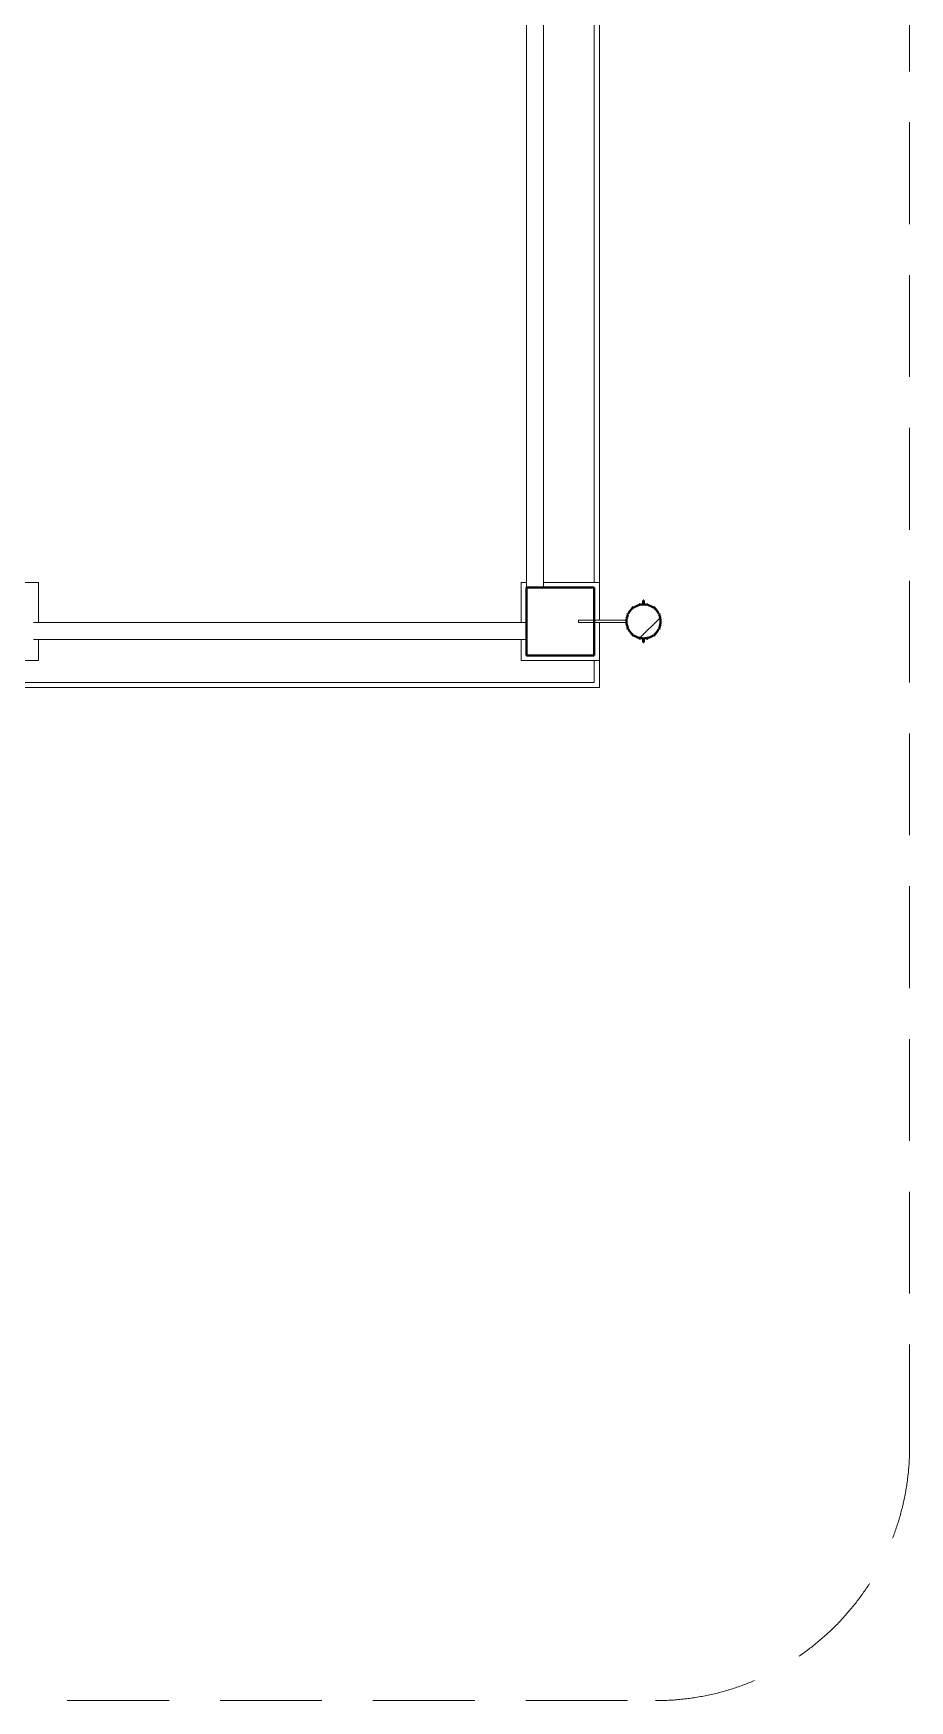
# Model space of a CAD drawing. Header units: millimetres. Extents: x -21010 to 105841, y -18351 to 135084.
# Drawn here: x 48612 to 51193, y 26626 to 31537 of the extents above; entities that cross this region are included whole.
import ezdxf

# ---------------------------------------------------------------- set-up
doc = ezdxf.new("R2010")
doc.units = ezdxf.units.MM
doc.linetypes.add('ADSK_Сверху', pattern=[450, 300, -150])
for name, color, linetype, lineweight in [('Линии', 7, 'Continuous', 9), ('Несущие колонны', 7, 'Continuous', 9), ('Обобщенные модели', 7, 'Continuous', 9), ('Ограждение', 7, 'Continuous', 9), ('Перекрытие', 7, 'Continuous', 18), ('Стены наружные', 7, 'Continuous', 18)]:
    doc.layers.add(name, color=color, linetype=linetype, lineweight=lineweight)

# ---------------------------------------------------------------- blocks, each defined once
blk = doc.blocks.new('1 этаж 21082025')
at = {"layer": 'Линии', "linetype": 'ADSK_Сверху'}
for p, q in [((56930.7, -16100), (56930.7, -1298)), ((49950, -16848.7), (56182, -16848.7))]:
    blk.add_line(p, q, dxfattribs=at)
blk.add_arc((56182, -16100), 748.7, 270, 0, dxfattribs=at)
at = {"layer": 'Несущие колонны', "lineweight": 40}
for p, q in [((56002, -13570), (55802, -13570)), ((55802, -13570), (55802, -13770)), ((55802, -13570), (56002, -13570)), ((55802, -13770), (55802, -13570)), ((56002, -13770), (56002, -13570)), ((56002, -13570), (56002, -13667.1)), ((56002, -13672.7), (56002, -13770)), ((55802, -13770), (56002, -13770)), ((56002, -13770), (55802, -13770))]:
    blk.add_line(p, q, dxfattribs=at)
at = {"layer": 'Обобщенные модели'}
for p, q in [((56148, -13608), (56146, -13608)), ((56146, -13608), (56146, -13608.3)), ((56148, -13608), (56146, -13608)), ((56146, -13608), (56146, -13608.3)), ((56148, -13608), (56146, -13608)), ((56146, -13608), (56146, -13618)), ((56146, -13620), (56146, -13618)), ((56148, -13620), (56146, -13620)), ((56148, -13608.3), (56148, -13608)), ((56148, -13608.3), (56148, -13608)), ((56148, -13618), (56148, -13608)), ((56148, -13618), (56148, -13620)), ((56095, -13666.7), (55955, -13666.7)), ((55955, -13666.7), (55955, -13673.3)), ((55955, -13673.3), (56095, -13673.3)), ((56095, -13669.1), (56095, -13666.7)), ((56095, -13673.3), (56095, -13670.9)), ((56146, -13722), (56146, -13720)), ((56146, -13720), (56148, -13720)), ((56146, -13722), (56146, -13732)), ((56146, -13731.7), (56146, -13732)), ((56146, -13731.7), (56146, -13732)), ((56146, -13732), (56148, -13732)), ((56146, -13732), (56148, -13732)), ((56146, -13732), (56148, -13732)), ((56148, -13720), (56148, -13722)), ((56148, -13732), (56148, -13722)), ((56148, -13732), (56148, -13731.7)), ((56148, -13732), (56148, -13731.7))]:
    blk.add_line(p, q, dxfattribs=at)
at = {"layer": 'Обобщенные модели', "lineweight": 40}
for p, q in [((56146, -13608.7), (56146, -13618.1)), ((56148, -13608.7), (56146, -13608.7)), ((56148, -13618.3), (56148, -13608.7)), ((56146, -13721.9), (56146, -13731.3)), ((56146, -13731.3), (56148, -13731.3)), ((56148, -13731.3), (56148, -13721.7))]:
    blk.add_line(p, q, dxfattribs=at)
at = {"layer": 'Обобщенные модели', "linetype": 'Continuous', "lineweight": 9}
for p, q in [((56136.2, -13718.5), (56194.5, -13660.2)), ((56194.7, -13660), (56195.5, -13659.2))]:
    blk.add_line(p, q, dxfattribs=at)
at = {"layer": 'Обобщенные модели'}
for radius, start, end in [(52, 0, 180), (50, 0, 180), (52, 180, 0), (50, 180, 0)]:
    blk.add_arc((56147, -13670), radius, start, end, dxfattribs=at)
at = {"layer": 'Обобщенные модели', "lineweight": 40}
for radius, start, end in [(50, 156.6941, 180), (50, 156.6941, 180), (52, 154.2857, 156.6941), (50, 130.583, 152.8285), (50, 130.583, 152.8285), (52, 126.2008, 130.583), (50, 103.6312, 126.2008), (50, 103.6312, 126.2008), (52, 101.0036, 102.8571), (50, 78.9964, 101.0036), (50, 78.9964, 101.0036), (52, 77.1429, 78.9964), (50, 53.7992, 76.3688), (50, 53.7992, 76.3688), (52, 49.417, 53.7992), (50, 27.1715, 49.417), (50, 27.1715, 49.417), (50, 0, 23.3059), (50, 0, 23.3059), (52, 23.3059, 25.7143), (50, 180, 203.3059), (50, 180, 203.3059), (52, 203.3059, 205.7143), (50, 207.1715, 229.417), (50, 207.1715, 229.417), (50, 310.583, 332.8285), (50, 310.583, 332.8285), (50, 336.6941, 0), (50, 336.6941, 0), (52, 334.2857, 336.6941), (52, 229.417, 233.7992), (50, 233.7992, 256.3688), (50, 233.7992, 256.3688), (52, 257.1429, 258.9964), (50, 258.9964, 281.0036), (50, 258.9964, 281.0036), (52, 281.0036, 282.8571), (50, 283.6312, 306.2008), (50, 283.6312, 306.2008), (52, 306.2008, 310.583)]:
    blk.add_arc((56147, -13670), radius, start, end, dxfattribs=at)
at = {"layer": 'Ограждение'}
for p, q in [((55802, -9050), (55802, -13570)), ((55852, -13570), (55852, -9050)), ((55802, -13673), (54350, -13673)), ((54350, -13723), (55802, -13723))]:
    blk.add_line(p, q, dxfattribs=at)
at = {"layer": 'Перекрытие', "color": 49, "true_color": 0x464646}
for p, q in [((56002, -13555), (56002, -9065)), ((56002, -13850), (56002, -13785))]:
    blk.add_line(p, q, dxfattribs=at)
at = {"layer": 'Стены наружные'}
for p, q in [((56017, -3152.6), (56017, -13667.1)), ((54150, -13555), (54365, -13555)), ((54365, -13555), (54365, -13673)), ((55787, -13555), (55802, -13555)), ((55787, -13673), (55787, -13555)), ((55852, -13555), (56017, -13555)), ((56017, -13672.6), (56017, -13865)), ((54365, -13722.9), (54365, -13785)), ((55787, -13785), (55787, -13723)), ((54365, -13785), (54150, -13785)), ((56017, -13785), (55787, -13785)), ((54150, -13850), (56002, -13850)), ((56017, -13865), (54165, -13865))]:
    blk.add_line(p, q, dxfattribs=at)

msp = doc.modelspace()

# ---------------------------------------------------------------- block references
msp.add_blockref('1 этаж 21082025', (-5738, 43475))

doc.saveas('drawing.dxf')
